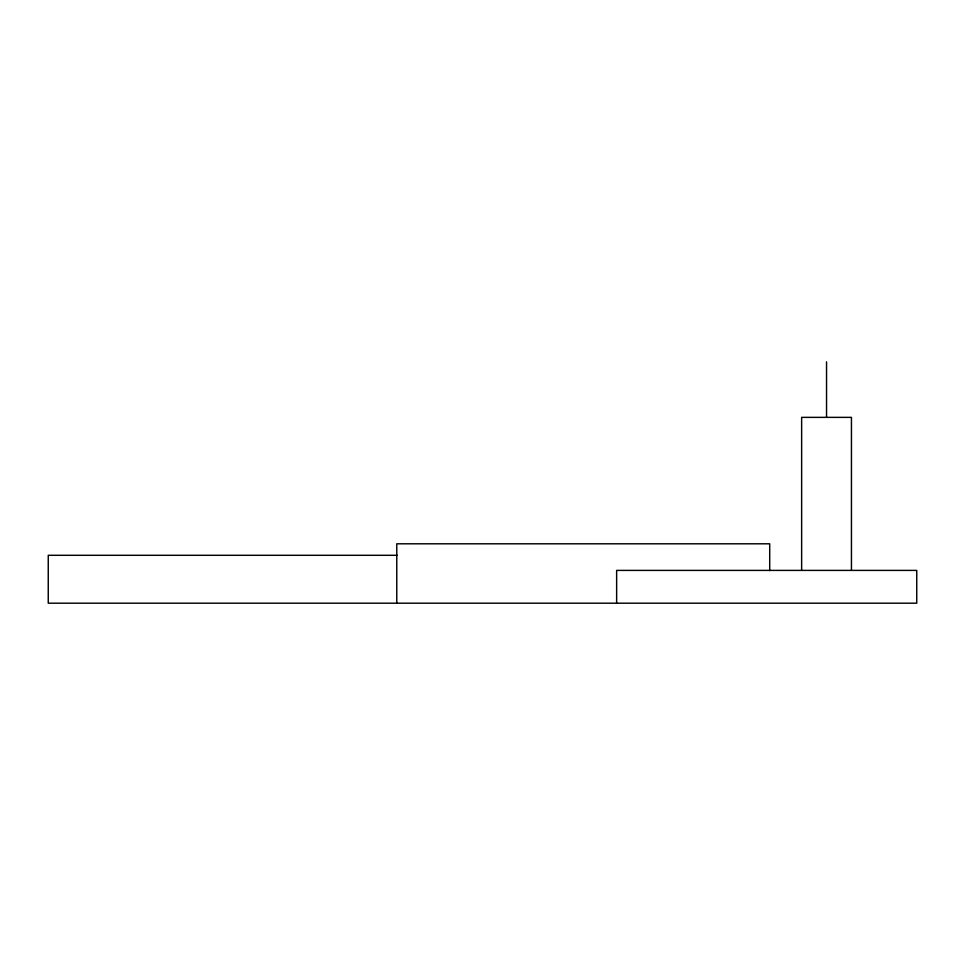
<?xml version="1.0" encoding="UTF-8"?>
<svg xmlns="http://www.w3.org/2000/svg" width="965" height="965" viewBox="0 0 965 965"><rect width="100%" height="100%" fill="white"/><g stroke="black" fill="none" stroke-linecap="round" stroke-linejoin="round"><path stroke-width="1.45" d="M397.218 555.297L48.25 555.297L48.25 603.197L916.75 603.197L916.75 570.399L616.635 570.399L616.635 603.197M851.444 570.231L851.444 417.363L801.638 417.363L801.638 570.231M826.547 361.803L826.547 417.363M769.708 570.532L769.708 543.802L396.772 543.802L396.772 603.197"/></g></svg>
